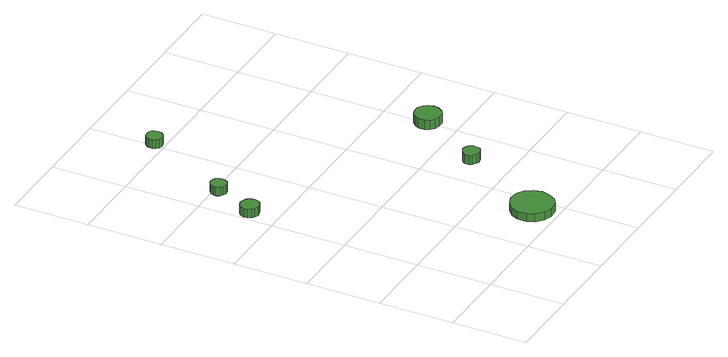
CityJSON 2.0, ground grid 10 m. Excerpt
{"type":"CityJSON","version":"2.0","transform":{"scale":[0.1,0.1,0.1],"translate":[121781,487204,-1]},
"CityObjects":{
"tree1":{"type":"SolitaryVegetationObject","attributes":{"function":"something"},"geometry":[{"type":"MultiSurface","lod":"1","boundaries":[[[0,1,2,3,4,5,6,7,8,9,10,11,12,13,14]],[[15,16,17,18,19,20,21,22,23,24,25,26,27,28,29]],[[0,29,28,1]],[[1,28,27,2]],[[2,27,26,3]],[[3,26,25,4]],[[4,25,24,5]],[[5,24,23,6]],[[6,23,22,7]],[[7,22,21,8]],[[8,21,20,9]],[[9,20,19,10]],[[10,19,18,11]],[[11,18,17,12]],[[12,17,16,13]],[[13,16,15,14]],[[14,15,29,0]]]}]},
"tree2":{"type":"SolitaryVegetationObject","attributes":{"function":"something"},"geometry":[{"type":"MultiSurface","lod":"1","boundaries":[[[30,31,32,33,34,35,36,37,38,39,40,41,42,43,44]],[[45,46,47,48,49,50,51,52,53,54,55,56,57,58,59]],[[30,59,58,31]],[[31,58,57,32]],[[32,57,56,33]],[[33,56,55,34]],[[34,55,54,35]],[[35,54,53,36]],[[36,53,52,37]],[[37,52,51,38]],[[38,51,50,39]],[[39,50,49,40]],[[40,49,48,41]],[[41,48,47,42]],[[42,47,46,43]],[[43,46,45,44]],[[44,45,59,30]]]}]},
"tree3":{"type":"SolitaryVegetationObject","attributes":{"function":"something"},"geometry":[{"type":"MultiSurface","lod":"1","boundaries":[[[60,61,62,63,64,65,66,67,68,69,70,71,72,73,74]],[[75,76,77,78,79,80,81,82,83,84,85,86,87,88,89]],[[60,89,88,61]],[[61,88,87,62]],[[62,87,86,63]],[[63,86,85,64]],[[64,85,84,65]],[[65,84,83,66]],[[66,83,82,67]],[[67,82,81,68]],[[68,81,80,69]],[[69,80,79,70]],[[70,79,78,71]],[[71,78,77,72]],[[72,77,76,73]],[[73,76,75,74]],[[74,75,89,60]]]}]},
"tree4":{"type":"SolitaryVegetationObject","attributes":{"function":"something"},"geometry":[{"type":"MultiSurface","lod":"1","boundaries":[[[90,91,92,93,94,95,96,97,98,99,100,101,102,103,104]],[[105,106,107,108,109,110,111,112,113,114,115,116,117,118,119]],[[90,119,118,91]],[[91,118,117,92]],[[92,117,116,93]],[[93,116,115,94]],[[94,115,114,95]],[[95,114,113,96]],[[96,113,112,97]],[[97,112,111,98]],[[98,111,110,99]],[[99,110,109,100]],[[100,109,108,101]],[[101,108,107,102]],[[102,107,106,103]],[[103,106,105,104]],[[104,105,119,90]]]}]},
"tree5":{"type":"SolitaryVegetationObject","attributes":{"function":"something"},"geometry":[{"type":"MultiSurface","lod":"1","boundaries":[[[120,121,122,123,124,125,126,127,128,129,130,131,132,133,134]],[[135,136,137,138,139,140,141,142,143,144,145,146,147,148,149]],[[120,149,148,121]],[[121,148,147,122]],[[122,147,146,123]],[[123,146,145,124]],[[124,145,144,125]],[[125,144,143,126]],[[126,143,142,127]],[[127,142,141,128]],[[128,141,140,129]],[[129,140,139,130]],[[130,139,138,131]],[[131,138,137,132]],[[132,137,136,133]],[[133,136,135,134]],[[134,135,149,120]]]}]},
"tree6":{"type":"SolitaryVegetationObject","attributes":{"function":"something"},"geometry":[{"type":"MultiSurface","lod":"1","boundaries":[[[150,151,152,153,154,155,156,157,158,159,160,161,162,163,164]],[[165,166,167,168,169,170,171,172,173,174,175,176,177,178,179]],[[150,179,178,151]],[[151,178,177,152]],[[152,177,176,153]],[[153,176,175,154]],[[154,175,174,155]],[[155,174,173,156]],[[156,173,172,157]],[[157,172,171,158]],[[158,171,170,159]],[[159,170,169,160]],[[160,169,168,161]],[[161,168,167,162]],[[162,167,166,163]],[[163,166,165,164]],[[164,165,179,150]]]}]}
},
"vertices":[
[26,336,20],[25,342,20],[22,346,20],[17,348,20],[12,349,20],[7,347,20],[3,344,20],[1,339,20],[1,334,20],[3,329,20],[7,326,20],[12,324,20],[17,325,20],[22,327,20],[25,331,20],[25,331,8],[22,327,8],[17,325,8],[12,324,8],[7,326,8],[3,329,8],[1,334,8],[1,339,8],[3,344,8],[7,347,8],[12,349,8],[17,348,8],[22,346,8],[25,342,8],[26,336,8],
[49,392,21],[48,396,21],[46,400,21],[42,402,21],[37,403,21],[33,401,21],[30,398,21],[28,394,21],[28,390,21],[30,386,21],[33,383,21],[37,381,21],[42,382,21],[46,384,21],[48,388,21],[48,388,9],[46,384,9],[42,382,9],[37,381,9],[33,383,9],[30,386,9],[28,390,9],[28,394,9],[30,398,9],[33,401,9],[37,403,9],[42,402,9],[46,400,9],[48,396,9],[49,392,9],
[207,35,17],[204,46,17],[198,56,17],[188,62,17],[176,63,17],[165,59,17],[156,51,17],[152,41,17],[152,29,17],[156,19,17],[165,11,17],[176,7,17],[188,8,17],[198,14,17],[204,24,17],[204,24,6],[198,14,6],[188,8,6],[176,7,6],[165,11,6],[156,19,6],[152,29,6],[152,41,6],[156,51,6],[165,59,6],[176,63,6],[188,62,6],[198,56,6],[204,46,6],[207,35,6],
[109,511,23],[108,515,23],[106,519,23],[102,521,23],[97,521,23],[93,520,23],[90,517,23],[88,513,23],[88,508,23],[90,504,23],[93,501,23],[97,500,23],[102,500,23],[106,503,23],[108,506,23],[108,506,11],[106,503,11],[102,500,11],[97,500,11],[93,501,11],[90,504,11],[88,508,11],[88,513,11],[90,517,11],[93,520,11],[97,521,11],[102,521,11],[106,519,11],[108,515,11],[109,511,11],
[260,155,19],[260,159,19],[257,163,19],[253,165,19],[248,166,19],[244,164,19],[240,161,19],[238,157,19],[238,152,19],[240,148,19],[244,145,19],[248,143,19],[253,144,19],[257,146,19],[260,150,19],[260,150,6],[257,146,6],[253,144,6],[248,143,6],[244,145,6],[240,148,6],[238,152,6],[238,157,6],[240,161,6],[244,164,6],[248,166,6],[253,165,6],[257,163,6],[260,159,6],[260,155,6],
[318,240,21],[316,247,21],[312,253,21],[306,257,21],[298,257,21],[291,255,21],[286,250,21],[283,244,21],[283,236,21],[286,230,21],[291,225,21],[298,223,21],[306,223,21],[312,227,21],[316,233,21],[316,233,8],[312,227,8],[306,223,8],[298,223,8],[291,225,8],[286,230,8],[283,236,8],[283,244,8],[286,250,8],[291,255,8],[298,257,8],[306,257,8],[312,253,8],[316,247,8],[318,240,8]
]}
